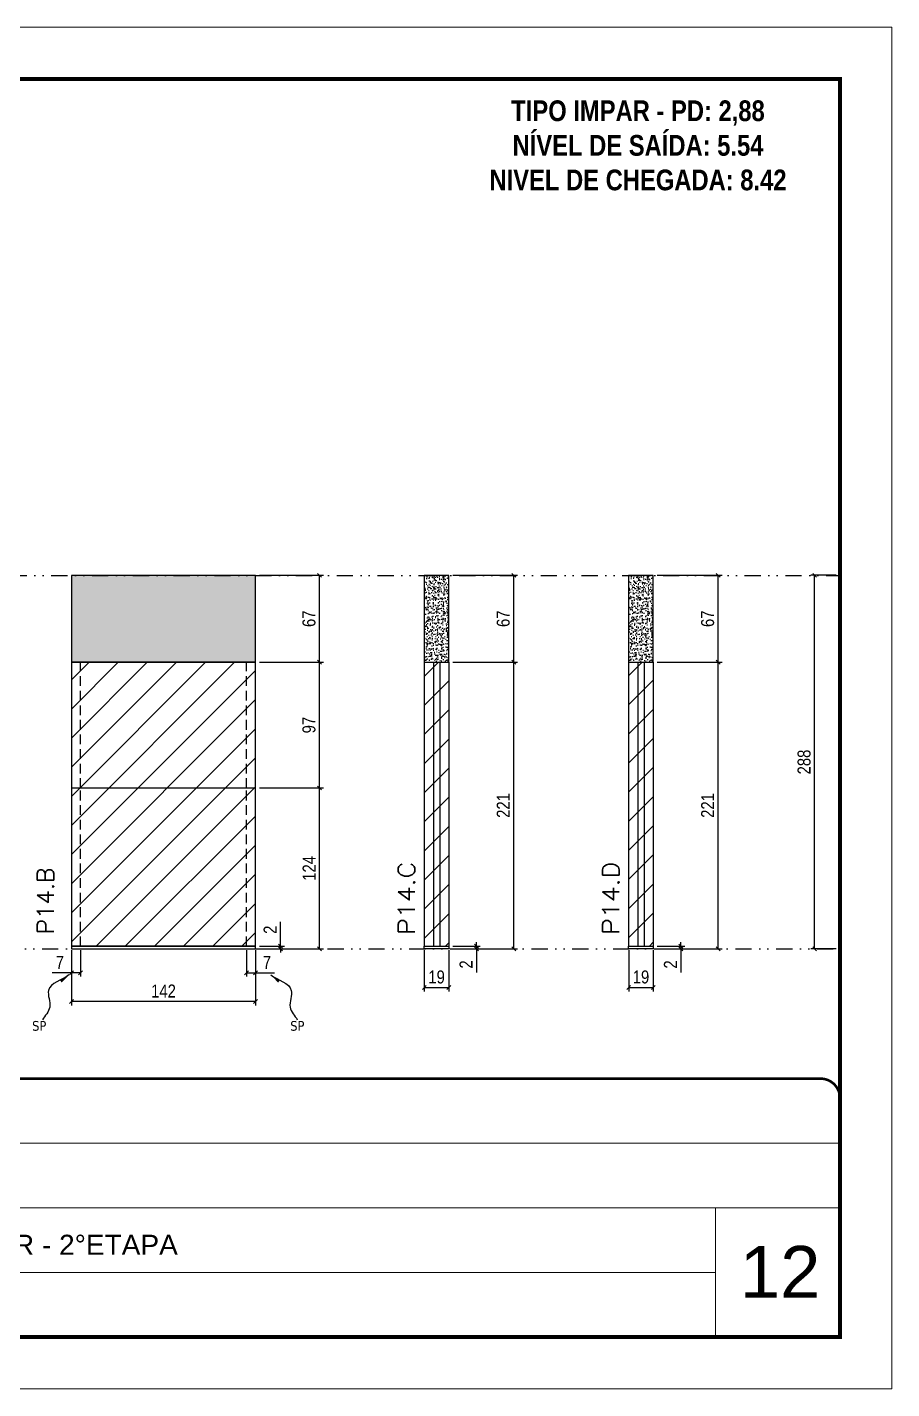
# Model space of a CAD drawing. Extents: x 14400 to 20667, y -21631 to 6985.
# Drawn here: x 20000 to 20667, y 3638 to 4688 of the extents above; entities that cross this region are included whole.
import ezdxf

# ---------------------------------------------------------------- set-up
doc = ezdxf.new("R2010")
doc.units = 0
for name, pattern in [('CONTINUO', [0]), ('DASHED', [0.75, 0.5, -0.25]), ('DIVIDE2', [0.625, 0.25, -0.125, 0, -0.125, 0, -0.125]), ('HIDDEN', [0.375, 0.25, -0.125])]:
    doc.linetypes.add(name, pattern=pattern)
for name, color, linetype, lineweight in [('CARIMBO', 255, 'Continuous', 9), ('Folhas', 255, 'Continuous', 9), ('Hachura', 251, 'Continuous', 9), ('SARRAFO DE PRESSAO', 251, 'DASHED', 9), ('Texto Seção', 7, 'Continuous', 15)]:
    doc.layers.add(name, color=color, linetype=linetype, lineweight=lineweight)
for name, color, linetype in [('COTA', 241, 'Continuous'), ('NOMENCLATURA', 7, 'Continuous'), ('Nível', 160, 'Continuous'), ('Painéis', 200, 'Continuous'), ('SARR_2.2x7', 40, 'Continuous'), ('texto', 7, 'Continuous')]:
    doc.layers.add(name, color=color, linetype=linetype)
doc.styles.add('ARIAL', font='arial.ttf')
doc.styles.add('COTA TECNICA', font='techl___.ttf', dxfattribs={"height": 10})
doc.styles.add('COTA TECNICA-50', font='techl___.ttf', dxfattribs={"height": 10})
doc.styles.add('REGUA-120', font='ROMANS.shx', dxfattribs={"height": 15})
doc.styles.add('ROMANC', font='techb___.ttf', dxfattribs={"height": 2.5})
doc.styles.get("Standard").update_dxf_attribs({"font": 'arial.ttf'})
doc.dimstyles.new('COTA PAINEL-50', dxfattribs={"dimtxt": 10, "dimasz": 3, "dimexe": 3, "dimexo": 3, "dimgap": 3, "dimtad": 1, "dimdec": 1, "dimzin": 12, "dimdsep": 46, "dimtxsty": 'COTA TECNICA-50', "dimblk1": 'OBLIQUE', "dimblk2": 'OBLIQUE', "dimsah": 1, "dimcen": 0.9, "dimclrd": 4, "dimclre": 4, "dimclrt": 240, "dimadec": 1, "dimazin": 3, "dimtfac": 1, "dimtdec": 1, "dimtmove": 0, "dimatfit": 3, "dimfxl": 1, "dimtolj": 1, "dimtzin": 12, "dimarcsym": 0})
doc.dimstyles.new('PAINEL', dxfattribs={"dimtxt": 10, "dimasz": 3, "dimexe": 3, "dimexo": 3, "dimgap": 3, "dimtad": 1, "dimdec": 1, "dimzin": 12, "dimdsep": 46, "dimtxsty": 'COTA TECNICA', "dimblk1": 'OBLIQUE', "dimblk2": 'OBLIQUE', "dimsah": 1, "dimcen": 0.9, "dimclrd": 4, "dimclre": 4, "dimclrt": 240, "dimadec": 1, "dimazin": 3, "dimtfac": 1, "dimtdec": 1, "dimtmove": 0, "dimatfit": 3, "dimfxl": 1, "dimtolj": 1, "dimtzin": 12, "dimarcsym": 0})
doc.dimstyles.get("Standard").update_dxf_attribs({"dimtxt": 0.18, "dimasz": 0.18, "dimexe": 0.18, "dimexo": 0.0625, "dimgap": 0.09, "dimtad": 0, "dimtih": 1, "dimtoh": 1, "dimdec": 4, "dimzin": 0, "dimdsep": 46, "dimtxsty": 'Standard', "dimcen": 0.09, "dimadec": 0, "dimazin": 0, "dimtfac": 1, "dimtdec": 4, "dimtofl": 0, "dimtmove": 0, "dimatfit": 3, "dimfxl": 1, "dimtolj": 1, "dimtzin": 0, "dimarcsym": 0})

# ---------------------------------------------------------------- blocks, each defined once
blk = doc.blocks.new('9999999999')
at = {"color": 30, "linetype": 'CONTINUO'}
for p, q in [((98564.6, 34379.6), (99584, 34379.6)), ((98564.6, 34329.8), (99488, 34329.8)), ((99584, 34329.8), (99488, 34329.8)), ((99488, 34329.8), (99488, 34230.2)), ((98564.6, 34280), (99488, 34280))]:
    blk.add_line(p, q, dxfattribs=at)
at = {"color": 30, "linetype": 'CONTINUO', "const_width": 2}
blk.add_lwpolyline([(99584, 34230.2), (99584, 34414.4, 0.414214), (99569, 34429.4), (98229, 34429.4, 0.414214), (98214, 34414.4), (98214, 34245.2, 0.414214), (98229, 34230.2), (99584, 34230.2)], format="xyb", dxfattribs=at)
at = {"layer": 'Folhas'}
blk.add_lwpolyline([(98139, 34190.2), (99624, 34190.2), (99624, 35240.2), (98139, 35240.2)], close=True, dxfattribs=at)
at = {"layer": 'Folhas', "color": 30, "const_width": 3}
blk.add_lwpolyline([(98214, 34230.2), (99584, 34230.2), (99584, 35200.2), (98214, 35200.2)], close=True, dxfattribs=at)
at = {"color": 7, "linetype": 'Continuous', "ltscale": 5, "style": 'ARIAL'}
blk.add_text('TIPO IMPAR - 2°ETAPA', height=15.483, dxfattribs=at).set_placement((98837.7, 34293.5))
blk = doc.blocks.new('_Oblique')
at = {"color": 0, "linetype": 'ByBlock', "lineweight": -2}
blk.add_line((-0.5, -0.5), (0.5, 0.5), dxfattribs=at)
blk = doc.blocks.new('*D755')
at = {"layer": 'COTA', "color": 4, "lineweight": -2, "transparency": 16777216}
for p, q in [((20034.4, 3975.9), (20034.4, 3933.2)), ((20176.4, 3975.9), (20176.4, 3933.2)), ((20176.4, 3936.2), (20034.4, 3936.2))]:
    blk.add_line(p, q, dxfattribs=at)
at = {"layer": 'Defpoints', "color": 0, "transparency": 16777216}
for p in [(20034.4, 3978.9), (20176.4, 3978.9), (20034.4, 3936.2)]:
    blk.add_point(p, dxfattribs=at)
at = {"layer": 'COTA', "color": 4, "lineweight": -2, "transparency": 16777216, "xscale": 3, "yscale": 3, "zscale": 3, "rotation": 180}
blk.add_blockref('_Oblique', (20034.4, 3936.2), dxfattribs=at)
at = {"layer": 'COTA', "color": 4, "lineweight": -2, "transparency": 16777216, "xscale": 3, "yscale": 3, "zscale": 3}
blk.add_blockref('_Oblique', (20176.4, 3936.2), dxfattribs=at)
at = {"layer": 'COTA', "color": 240, "transparency": 16777216, "insert": (20105.4, 3944.3), "char_height": 10, "attachment_point": 5, "style": 'COTA TECNICA'}
blk.add_mtext('\\A1;142', dxfattribs=at)
blk = doc.blocks.new('*D756')
at = {"layer": 'COTA', "color": 4, "lineweight": -2, "transparency": 16777216}
for p, q in [((20169.4, 3975.9), (20169.4, 3955.4)), ((20176.4, 3973.9), (20176.4, 3955.4)), ((20169.4, 3958.4), (20176.4, 3958.4)), ((20176.4, 3958.4), (20191.1, 3958.4))]:
    blk.add_line(p, q, dxfattribs=at)
at = {"layer": 'Defpoints', "color": 0, "transparency": 16777216}
for p in [(20169.4, 3978.9), (20176.4, 3976.9), (20176.4, 3958.4)]:
    blk.add_point(p, dxfattribs=at)
at = {"layer": 'COTA', "color": 4, "lineweight": -2, "transparency": 16777216, "xscale": 3, "yscale": 3, "zscale": 3, "rotation": 180}
blk.add_blockref('_Oblique', (20169.4, 3958.4), dxfattribs=at)
at = {"layer": 'COTA', "color": 4, "lineweight": -2, "transparency": 16777216, "xscale": 3, "yscale": 3, "zscale": 3}
blk.add_blockref('_Oblique', (20176.4, 3958.4), dxfattribs=at)
at = {"layer": 'COTA', "color": 240, "transparency": 16777216, "insert": (20185.2, 3966.4), "char_height": 10, "attachment_point": 5, "style": 'COTA TECNICA-50'}
blk.add_mtext('\\A1;7', dxfattribs=at)
blk = doc.blocks.new('*D757')
at = {"layer": 'COTA', "color": 4, "lineweight": -2, "transparency": 16777216}
for p, q in [((20034.4, 3973.9), (20034.4, 3955.4)), ((20041.4, 3975.9), (20041.4, 3955.4)), ((20034.4, 3958.4), (20019.6, 3958.4)), ((20041.4, 3958.4), (20034.4, 3958.4))]:
    blk.add_line(p, q, dxfattribs=at)
at = {"layer": 'Defpoints', "color": 0, "transparency": 16777216}
for p in [(20034.4, 3976.9), (20041.4, 3978.9), (20034.4, 3958.4)]:
    blk.add_point(p, dxfattribs=at)
at = {"layer": 'COTA', "color": 4, "lineweight": -2, "transparency": 16777216, "xscale": 3, "yscale": 3, "zscale": 3, "rotation": 180}
blk.add_blockref('_Oblique', (20034.4, 3958.4), dxfattribs=at)
at = {"layer": 'COTA', "color": 4, "lineweight": -2, "transparency": 16777216, "xscale": 3, "yscale": 3, "zscale": 3}
blk.add_blockref('_Oblique', (20041.4, 3958.4), dxfattribs=at)
at = {"layer": 'COTA', "color": 240, "transparency": 16777216, "insert": (20025.5, 3966.4), "char_height": 10, "attachment_point": 5, "style": 'COTA TECNICA-50'}
blk.add_mtext('\\A1;7', dxfattribs=at)
blk = doc.blocks.new('*D765')
at = {"layer": 'COTA', "color": 4, "linetype": 'ByBlock', "lineweight": -2, "transparency": 16777216}
for p, q in [((20179.4, 4100.9), (20228.7, 4100.9)), ((20225.7, 3976.9), (20225.7, 4100.9)), ((20179.4, 3976.9), (20228.7, 3976.9))]:
    blk.add_line(p, q, dxfattribs=at)
at = {"layer": 'Defpoints', "color": 0, "linetype": 'ByBlock', "transparency": 16777216}
for p in [(20176.4, 4100.9), (20225.7, 4100.9), (20176.4, 3976.9)]:
    blk.add_point(p, dxfattribs=at)
at = {"layer": 'COTA', "color": 4, "linetype": 'ByBlock', "lineweight": -2, "transparency": 16777216, "xscale": 3, "yscale": 3, "zscale": 3}
for p, rotation in [((20225.7, 4100.9), 90), ((20225.7, 3976.9), 270)]:
    blk.add_blockref('_Oblique', p, dxfattribs=dict(at, rotation=rotation))
at = {"layer": 'COTA', "color": 240, "linetype": 'ByBlock', "transparency": 16777216, "insert": (20217.7, 4038.9), "char_height": 10, "attachment_point": 5, "rotation": 90, "style": 'COTA TECNICA'}
blk.add_mtext('\\A1;124', dxfattribs=at)
blk = doc.blocks.new('*D758')
at = {"layer": 'COTA', "color": 4, "lineweight": -2, "transparency": 16777216}
for p, q in [((20195.6, 3978.9), (20195.6, 3997.7)), ((20179.4, 3978.9), (20198.6, 3978.9)), ((20179.4, 3976.9), (20198.6, 3976.9)), ((20195.6, 3976.9), (20195.6, 3978.9)), ((20195.6, 3976.9), (20195.6, 3973.9))]:
    blk.add_line(p, q, dxfattribs=at)
at = {"layer": 'Defpoints', "color": 0, "transparency": 16777216}
for p in [(20176.4, 3978.9), (20176.4, 3976.9), (20195.6, 3976.9)]:
    blk.add_point(p, dxfattribs=at)
at = {"layer": 'COTA', "color": 4, "lineweight": -2, "transparency": 16777216, "xscale": 3, "yscale": 3, "zscale": 3}
for p, rotation in [((20195.6, 3978.9), 270), ((20195.6, 3976.9), 90)]:
    blk.add_blockref('_Oblique', p, dxfattribs=dict(at, rotation=rotation))
at = {"layer": 'COTA', "color": 240, "transparency": 16777216, "insert": (20187.6, 3991.6), "char_height": 10, "attachment_point": 5, "rotation": 90, "style": 'COTA TECNICA-50'}
blk.add_mtext('\\A1;2', dxfattribs=at)
blk = doc.blocks.new('*D766')
at = {"layer": 'COTA', "color": 4, "linetype": 'ByBlock', "lineweight": -2, "transparency": 16777216}
for p, q in [((20179.4, 4100.9), (20228.7, 4100.9)), ((20225.7, 3976.9), (20225.7, 4100.9)), ((20179.4, 3976.9), (20228.7, 3976.9))]:
    blk.add_line(p, q, dxfattribs=at)
at = {"layer": 'Defpoints', "color": 0, "linetype": 'ByBlock', "transparency": 16777216}
for p in [(20176.4, 4100.9), (20225.7, 4100.9), (20176.4, 3976.9)]:
    blk.add_point(p, dxfattribs=at)
at = {"layer": 'COTA', "color": 4, "linetype": 'ByBlock', "lineweight": -2, "transparency": 16777216, "xscale": 3, "yscale": 3, "zscale": 3}
for p, rotation in [((20225.7, 4100.9), 90), ((20225.7, 3976.9), 270)]:
    blk.add_blockref('_Oblique', p, dxfattribs=dict(at, rotation=rotation))
at = {"layer": 'COTA', "color": 240, "linetype": 'ByBlock', "transparency": 16777216, "insert": (20217.7, 4038.9), "char_height": 10, "attachment_point": 5, "rotation": 90, "style": 'COTA TECNICA'}
blk.add_mtext('\\A1;124', dxfattribs=at)
blk = doc.blocks.new('*D767')
at = {"layer": 'COTA', "color": 4, "lineweight": -2, "transparency": 16777216}
for p, q in [((20179.4, 4197.9), (20228.7, 4197.9)), ((20225.7, 4100.9), (20225.7, 4197.9)), ((20179.4, 4100.9), (20228.7, 4100.9))]:
    blk.add_line(p, q, dxfattribs=at)
at = {"layer": 'Defpoints', "color": 0, "transparency": 16777216}
for p in [(20176.4, 4197.9), (20225.7, 4197.9), (20176.4, 4100.9)]:
    blk.add_point(p, dxfattribs=at)
at = {"layer": 'COTA', "color": 4, "lineweight": -2, "transparency": 16777216, "xscale": 3, "yscale": 3, "zscale": 3}
for p, rotation in [((20225.7, 4197.9), 90), ((20225.7, 4100.9), 270)]:
    blk.add_blockref('_Oblique', p, dxfattribs=dict(at, rotation=rotation))
at = {"layer": 'COTA', "color": 240, "transparency": 16777216, "insert": (20217.6, 4149.4), "char_height": 10, "attachment_point": 5, "rotation": 90, "style": 'COTA TECNICA'}
blk.add_mtext('\\A1;97', dxfattribs=at)
blk = doc.blocks.new('*D768')
at = {"layer": 'COTA', "color": 4, "lineweight": -2, "transparency": 16777216}
for p, q in [((20179.4, 4264.9), (20228.7, 4264.9)), ((20225.7, 4197.9), (20225.7, 4264.9)), ((20179.4, 4197.9), (20228.7, 4197.9))]:
    blk.add_line(p, q, dxfattribs=at)
at = {"layer": 'Defpoints', "color": 0, "transparency": 16777216}
for p in [(20176.4, 4264.9), (20225.7, 4264.9), (20176.4, 4197.9)]:
    blk.add_point(p, dxfattribs=at)
at = {"layer": 'COTA', "color": 4, "lineweight": -2, "transparency": 16777216, "xscale": 3, "yscale": 3, "zscale": 3}
for p, rotation in [((20225.7, 4264.9), 90), ((20225.7, 4197.9), 270)]:
    blk.add_blockref('_Oblique', p, dxfattribs=dict(at, rotation=rotation))
at = {"layer": 'COTA', "color": 240, "transparency": 16777216, "insert": (20217.6, 4231.4), "char_height": 10, "attachment_point": 5, "rotation": 90, "style": 'COTA TECNICA'}
blk.add_mtext('\\A1;67', dxfattribs=at)
blk = doc.blocks.new('*D763')
at = {"layer": 'COTA', "color": 4, "lineweight": -2, "transparency": 16777216}
for p, q in [((20624, 4264.9), (20604.5, 4264.9)), ((20607.5, 3976.9), (20607.5, 4264.9)), ((20624, 3976.9), (20604.5, 3976.9))]:
    blk.add_line(p, q, dxfattribs=at)
at = {"layer": 'Defpoints', "color": 0, "transparency": 16777216}
for p in [(20607.5, 4264.9), (20627, 4264.9), (20627, 3976.9)]:
    blk.add_point(p, dxfattribs=at)
at = {"layer": 'COTA', "color": 4, "lineweight": -2, "transparency": 16777216, "xscale": 3, "yscale": 3, "zscale": 3}
for p, rotation in [((20607.5, 4264.9), 90), ((20607.5, 3976.9), 270)]:
    blk.add_blockref('_Oblique', p, dxfattribs=dict(at, rotation=rotation))
at = {"layer": 'COTA', "color": 240, "transparency": 16777216, "insert": (20599.4, 4120.9), "char_height": 10, "attachment_point": 5, "rotation": 90, "style": 'COTA TECNICA'}
blk.add_mtext('\\A1;288', dxfattribs=at)
blk = doc.blocks.new('*D1097')
at = {"layer": 'COTA', "color": 4, "lineweight": -2, "transparency": 16777216}
for p, q in [((20306.5, 3975.9), (20306.5, 3944)), ((20325.5, 3975.9), (20325.5, 3944)), ((20306.5, 3947), (20325.5, 3947))]:
    blk.add_line(p, q, dxfattribs=at)
at = {"layer": 'Defpoints', "color": 0, "transparency": 16777216}
for p in [(20306.5, 3978.9), (20325.5, 3978.9), (20325.5, 3947)]:
    blk.add_point(p, dxfattribs=at)
at = {"layer": 'COTA', "color": 4, "lineweight": -2, "transparency": 16777216, "xscale": 3, "yscale": 3, "zscale": 3, "rotation": 180}
blk.add_blockref('_Oblique', (20306.5, 3947), dxfattribs=at)
at = {"layer": 'COTA', "color": 4, "lineweight": -2, "transparency": 16777216, "xscale": 3, "yscale": 3, "zscale": 3}
blk.add_blockref('_Oblique', (20325.5, 3947), dxfattribs=at)
at = {"layer": 'COTA', "color": 240, "transparency": 16777216, "insert": (20316, 3955.1), "char_height": 10, "attachment_point": 5, "style": 'COTA TECNICA'}
blk.add_mtext('\\A1;19', dxfattribs=at)
blk = doc.blocks.new('*D1098')
at = {"layer": 'COTA', "color": 4, "lineweight": -2, "transparency": 16777216}
for p, q in [((20346.7, 3978.9), (20346.7, 3981.9)), ((20328.5, 3978.9), (20349.7, 3978.9)), ((20328.5, 3976.9), (20349.7, 3976.9)), ((20346.7, 3978.9), (20346.7, 3976.9)), ((20346.7, 3976.9), (20346.7, 3958.7))]:
    blk.add_line(p, q, dxfattribs=at)
at = {"layer": 'Defpoints', "color": 0, "transparency": 16777216}
for p in [(20325.5, 3978.9), (20325.5, 3976.9), (20346.7, 3978.9)]:
    blk.add_point(p, dxfattribs=at)
at = {"layer": 'COTA', "color": 4, "lineweight": -2, "transparency": 16777216, "xscale": 3, "yscale": 3, "zscale": 3}
for p, rotation in [((20346.7, 3978.9), 270), ((20346.7, 3976.9), 90)]:
    blk.add_blockref('_Oblique', p, dxfattribs=dict(at, rotation=rotation))
at = {"layer": 'COTA', "color": 240, "transparency": 16777216, "insert": (20338.7, 3964.8), "char_height": 10, "attachment_point": 5, "rotation": 90, "style": 'COTA TECNICA-50'}
blk.add_mtext('\\A1;2', dxfattribs=at)
blk = doc.blocks.new('*D1099')
at = {"layer": 'COTA', "color": 4, "lineweight": -2, "transparency": 16777216}
for p, q in [((20328.5, 4197.9), (20378.5, 4197.9)), ((20375.5, 3976.9), (20375.5, 4197.9)), ((20328.5, 3976.9), (20378.5, 3976.9))]:
    blk.add_line(p, q, dxfattribs=at)
at = {"layer": 'Defpoints', "color": 0, "transparency": 16777216}
for p in [(20325.5, 4197.9), (20375.5, 4197.9), (20325.5, 3976.9)]:
    blk.add_point(p, dxfattribs=at)
at = {"layer": 'COTA', "color": 4, "lineweight": -2, "transparency": 16777216, "xscale": 3, "yscale": 3, "zscale": 3}
for p, rotation in [((20375.5, 4197.9), 90), ((20375.5, 3976.9), 270)]:
    blk.add_blockref('_Oblique', p, dxfattribs=dict(at, rotation=rotation))
at = {"layer": 'COTA', "color": 240, "transparency": 16777216, "insert": (20367.4, 4087.4), "char_height": 10, "attachment_point": 5, "rotation": 90, "style": 'COTA TECNICA-50'}
blk.add_mtext('\\A1;221', dxfattribs=at)
blk = doc.blocks.new('*D1100')
at = {"layer": 'COTA', "color": 4, "lineweight": -2, "transparency": 16777216}
for p, q in [((20328.5, 4264.9), (20378.5, 4264.9)), ((20375.5, 4197.9), (20375.5, 4264.9)), ((20328.5, 4197.9), (20378.5, 4197.9))]:
    blk.add_line(p, q, dxfattribs=at)
at = {"layer": 'Defpoints', "color": 0, "transparency": 16777216}
for p in [(20325.5, 4264.9), (20375.5, 4264.9), (20325.5, 4197.9)]:
    blk.add_point(p, dxfattribs=at)
at = {"layer": 'COTA', "color": 4, "lineweight": -2, "transparency": 16777216, "xscale": 3, "yscale": 3, "zscale": 3}
for p, rotation in [((20375.5, 4264.9), 90), ((20375.5, 4197.9), 270)]:
    blk.add_blockref('_Oblique', p, dxfattribs=dict(at, rotation=rotation))
at = {"layer": 'COTA', "color": 240, "transparency": 16777216, "insert": (20367.4, 4231.4), "char_height": 10, "attachment_point": 5, "rotation": 90, "style": 'COTA TECNICA'}
blk.add_mtext('\\A1;67', dxfattribs=at)
blk = doc.blocks.new('*D1101')
at = {"layer": 'COTA', "color": 4, "lineweight": -2, "transparency": 16777216}
for p, q in [((20464.1, 3975.9), (20464.1, 3944)), ((20483.1, 3975.9), (20483.1, 3944)), ((20464.1, 3947), (20483.1, 3947))]:
    blk.add_line(p, q, dxfattribs=at)
at = {"layer": 'Defpoints', "color": 0, "transparency": 16777216}
for p in [(20464.1, 3978.9), (20483.1, 3978.9), (20483.1, 3947)]:
    blk.add_point(p, dxfattribs=at)
at = {"layer": 'COTA', "color": 4, "lineweight": -2, "transparency": 16777216, "xscale": 3, "yscale": 3, "zscale": 3, "rotation": 180}
blk.add_blockref('_Oblique', (20464.1, 3947), dxfattribs=at)
at = {"layer": 'COTA', "color": 4, "lineweight": -2, "transparency": 16777216, "xscale": 3, "yscale": 3, "zscale": 3}
blk.add_blockref('_Oblique', (20483.1, 3947), dxfattribs=at)
at = {"layer": 'COTA', "color": 240, "transparency": 16777216, "insert": (20473.6, 3955.1), "char_height": 10, "attachment_point": 5, "style": 'COTA TECNICA'}
blk.add_mtext('\\A1;19', dxfattribs=at)
blk = doc.blocks.new('*D1102')
at = {"layer": 'COTA', "color": 4, "lineweight": -2, "transparency": 16777216}
for p, q in [((20504.3, 3978.9), (20504.3, 3981.9)), ((20486.1, 3978.9), (20507.3, 3978.9)), ((20486.1, 3976.9), (20507.3, 3976.9)), ((20504.3, 3978.9), (20504.3, 3976.9)), ((20504.3, 3976.9), (20504.3, 3958.7))]:
    blk.add_line(p, q, dxfattribs=at)
at = {"layer": 'Defpoints', "color": 0, "transparency": 16777216}
for p in [(20483.1, 3978.9), (20483.1, 3976.9), (20504.3, 3978.9)]:
    blk.add_point(p, dxfattribs=at)
at = {"layer": 'COTA', "color": 4, "lineweight": -2, "transparency": 16777216, "xscale": 3, "yscale": 3, "zscale": 3}
for p, rotation in [((20504.3, 3978.9), 270), ((20504.3, 3976.9), 90)]:
    blk.add_blockref('_Oblique', p, dxfattribs=dict(at, rotation=rotation))
at = {"layer": 'COTA', "color": 240, "transparency": 16777216, "insert": (20496.3, 3964.8), "char_height": 10, "attachment_point": 5, "rotation": 90, "style": 'COTA TECNICA-50'}
blk.add_mtext('\\A1;2', dxfattribs=at)
blk = doc.blocks.new('*D1103')
at = {"layer": 'COTA', "color": 4, "lineweight": -2, "transparency": 16777216}
for p, q in [((20486.1, 4197.9), (20536.1, 4197.9)), ((20533.1, 3976.9), (20533.1, 4197.9)), ((20486.1, 3976.9), (20536.1, 3976.9))]:
    blk.add_line(p, q, dxfattribs=at)
at = {"layer": 'Defpoints', "color": 0, "transparency": 16777216}
for p in [(20483.1, 4197.9), (20533.1, 4197.9), (20483.1, 3976.9)]:
    blk.add_point(p, dxfattribs=at)
at = {"layer": 'COTA', "color": 4, "lineweight": -2, "transparency": 16777216, "xscale": 3, "yscale": 3, "zscale": 3}
for p, rotation in [((20533.1, 4197.9), 90), ((20533.1, 3976.9), 270)]:
    blk.add_blockref('_Oblique', p, dxfattribs=dict(at, rotation=rotation))
at = {"layer": 'COTA', "color": 240, "transparency": 16777216, "insert": (20525, 4087.4), "char_height": 10, "attachment_point": 5, "rotation": 90, "style": 'COTA TECNICA-50'}
blk.add_mtext('\\A1;221', dxfattribs=at)
blk = doc.blocks.new('*D1104')
at = {"layer": 'COTA', "color": 4, "lineweight": -2, "transparency": 16777216}
for p, q in [((20486.1, 4264.9), (20536.1, 4264.9)), ((20533.1, 4197.9), (20533.1, 4264.9)), ((20486.1, 4197.9), (20536.1, 4197.9))]:
    blk.add_line(p, q, dxfattribs=at)
at = {"layer": 'Defpoints', "color": 0, "transparency": 16777216}
for p in [(20483.1, 4264.9), (20533.1, 4264.9), (20483.1, 4197.9)]:
    blk.add_point(p, dxfattribs=at)
at = {"layer": 'COTA', "color": 4, "lineweight": -2, "transparency": 16777216, "xscale": 3, "yscale": 3, "zscale": 3}
for p, rotation in [((20533.1, 4264.9), 90), ((20533.1, 4197.9), 270)]:
    blk.add_blockref('_Oblique', p, dxfattribs=dict(at, rotation=rotation))
at = {"layer": 'COTA', "color": 240, "transparency": 16777216, "insert": (20525, 4231.4), "char_height": 10, "attachment_point": 5, "rotation": 90, "style": 'COTA TECNICA'}
blk.add_mtext('\\A1;67', dxfattribs=at)

msp = doc.modelspace()

# ---------------------------------------------------------------- hatches: boundary and pattern name
at = {"layer": 'COTA'}
h = msp.add_hatch(dxfattribs=at)
h.set_pattern_fill('AR-CONC', color=256, scale=0.03)
h.set_pattern_definition([(50, (3460.3513, -1176.575), (5.4655401, -0.4781726), [0.5715, -6.2865]), (355, (3460.351, -1176.575), (-1.0573026, 5.7317054), [0.4572, -5.0292175]), (100.451445, (3460.807, -1176.615), (4.4082374, 5.2535326), [0.4857003, -5.3427073]), (46.1842, (3460.351, -1175.051), (8.1323712, -1.2612698), [0.85725, -9.42975]), (96.63556, (3461.029, -1175.156), (7.122124, 7.4227837), [0.7285507, -8.0140682]), (351.18415, (3460.351, -1175.051), (7.122124, 7.4227837), [0.685799, -7.543792]), (21, (3461.1133, -1175.432), (4.5484317, -3.067956), [0.5715, -6.2865]), (326, (3461.113, -1175.432), (1.8540609, 5.525639), [0.4572, -5.0292]), (71.451445, (3461.4923, -1175.688), (6.4024926, 2.457683), [0.4857003, -5.3426981]), (37.5, (3460.3513, -1176.5751), (0.0926581, 2.53665117), [0, -4.96824, 0, -5.1054, 0, -5.04825]), (7.5, (3460.3513, -1176.575), (2.00458988, 3.00541724), [0, -2.91084, 0, -4.85394, 0, -1.92405]), (327.5, (3458.652, -1176.5751), (4.06771786, -0.17186232), [0, -1.905, 0, -5.9436, 0, -7.8867]), (317.5, (3457.89, -1176.575), (4.44387544, 0.7627947), [0, -2.4765, 0, -3.94716, 0, -5.6007])])
h.paths.add_polyline_path([(20176.36, 4264.86), (20034.36, 4264.86), (20034.36, 4197.86), (20176.36, 4197.86)])
h = msp.add_hatch(dxfattribs=at)
h.set_pattern_fill('AR-CONC', color=256, scale=0.03)
h.set_pattern_definition([(50, (1566.462, -28), (5.4655401, -0.4781726), [0.5715, -6.2865]), (355, (1566.462, -28), (-1.0573026, 5.7317054), [0.4572, -5.0292175]), (100.451445, (1566.9176, -28.04), (4.4082374, 5.2535326), [0.4857003, -5.3427073]), (46.1842, (1566.462, -26.476), (8.1323712, -1.2612698), [0.85725, -9.42975]), (96.635558, (1567.14, -26.581), (7.122124, 7.4227837), [0.7285507, -8.0140682]), (351.18415, (1566.462, -26.476), (7.122124, 7.4227837), [0.685799, -7.543792]), (21, (1567.224, -26.857), (4.5484317, -3.0679559), [0.5715, -6.2865]), (326, (1567.224, -26.857), (1.8540609, 5.525639), [0.4572, -5.0292]), (71.451445, (1567.603, -27.1127), (6.4024926, 2.457683), [0.4857003, -5.3426981]), (37.5, (1566.4621, -28), (0.0926581, 2.53665117), [0, -4.96824, 0, -5.1054, 0, -5.04825]), (7.5, (1566.462, -28), (2.00458988, 3.00541724), [0, -2.91084, 0, -4.85394, 0, -1.92405]), (327.5, (1564.7629, -28), (4.06771786, -0.17186232), [0, -1.905, 0, -5.9436, 0, -7.8867]), (317.5, (1564.001, -28), (4.44387544, 0.7627947), [0, -2.4765, 0, -3.94716, 0, -5.6007])])
h.paths.add_polyline_path([(20325.52, 4264.86), (20306.52, 4264.86), (20306.52, 4197.86), (20325.52, 4197.86)])
h = msp.add_hatch(dxfattribs=at)
h.set_pattern_fill('AR-CONC', color=256, scale=0.03)
h.set_pattern_definition([(50, (1724.0388, -28), (5.4655401, -0.4781726), [0.5715, -6.2865]), (355, (1724.039, -28), (-1.0573026, 5.7317054), [0.4572, -5.0292175]), (100.451445, (1724.494, -28.04), (4.4082374, 5.2535326), [0.4857003, -5.3427073]), (46.1842, (1724.039, -26.476), (8.1323712, -1.2612698), [0.85725, -9.42975]), (96.635558, (1724.7164, -26.581), (7.122124, 7.4227837), [0.7285507, -8.0140682]), (351.18415, (1724.039, -26.476), (7.122124, 7.4227837), [0.685799, -7.543792]), (21, (1724.8008, -26.857), (4.5484317, -3.0679559), [0.5715, -6.2865]), (326, (1724.801, -26.857), (1.8540609, 5.525639), [0.4572, -5.0292]), (71.451445, (1725.18, -27.1127), (6.4024926, 2.457683), [0.4857003, -5.3426981]), (37.5, (1724.0388, -28), (0.0926581, 2.53665117), [0, -4.96824, 0, -5.1054, 0, -5.04825]), (7.5, (1724.0388, -28), (2.00458988, 3.00541724), [0, -2.91084, 0, -4.85394, 0, -1.92405]), (327.5, (1722.3395, -28), (4.06771786, -0.17186232), [0, -1.905, 0, -5.9436, 0, -7.8867]), (317.5, (1721.5775, -28), (4.44387544, 0.7627947), [0, -2.4765, 0, -3.94716, 0, -5.6007])])
h.paths.add_polyline_path([(20483.09, 4264.86), (20464.09, 4264.86), (20464.09, 4197.86), (20483.09, 4197.86)])
at = {"layer": 'Hachura', "linetype": 'ByBlock'}
h = msp.add_hatch(dxfattribs=at)
h.set_pattern_fill('ANSI31', color=256, scale=5)
h.paths.add_polyline_path([(19877.18, 4248.86), (19764.18, 4248.86), (19764.18, 4197.86), (19735.18, 4197.86), (19735.18, 4126.86), (19877.18, 4126.86)])
h.paths.add_polyline_path([(19877.18, 4126.86), (19735.18, 4126.86), (19735.18, 4100.86), (19877.18, 4100.86)])
h.paths.add_polyline_path([(19877.18, 4100.86), (19735.18, 4100.86), (19735.18, 3978.86), (19877.18, 3978.86)])
h.paths.add_polyline_path([(20176.36, 4100.86), (20034.36, 4100.86), (20034.36, 3978.86), (20176.36, 3978.86)])
h.paths.add_polyline_path([(20176.36, 4197.86), (20034.36, 4197.86), (20034.36, 4100.86), (20176.36, 4100.86)])
h = msp.add_hatch(dxfattribs=at)
h.set_pattern_fill('ANSI31', color=256, scale=5)
h.paths.add_polyline_path([(20325.52, 4197.86), (20306.52, 4197.86), (20306.52, 3978.86), (20325.52, 3978.86)])
h.paths.add_polyline_path([(20483.09, 4197.86), (20464.09, 4197.86), (20464.09, 3978.86), (20483.09, 3978.86)])

# ---------------------------------------------------------------- linework, layer by layer
at = {"layer": 'COTA'}
for points in [[(20034.36, 4197.86), (20176.36, 4197.86), (20176.36, 4264.86), (20034.36, 4264.86)], [(20306.52, 4197.86), (20325.52, 4197.86), (20325.52, 4264.86), (20306.52, 4264.86)], [(20464.09, 4197.86), (20483.09, 4197.86), (20483.09, 4264.86), (20464.09, 4264.86)]]:
    msp.add_lwpolyline(points, close=True, dxfattribs=at)
at = {"layer": 'Nível', "color": 4, "linetype": 'DIVIDE2', "ltscale": 50}
for p, q in [((19704.36, 4264.86), (20626.97, 4264.86)), ((19256.97, 3976.86), (20626.97, 3976.86))]:
    msp.add_line(p, q, dxfattribs=at)
at = {"layer": 'Painéis'}
for p, q in [((20034.36, 4197.86), (20034.36, 3978.86)), ((20176.36, 4197.86), (20034.36, 4197.86)), ((20176.36, 3978.86), (20176.36, 4197.86)), ((20306.52, 4197.86), (20306.52, 3978.86)), ((20306.52, 4197.86), (20325.52, 4197.86)), ((20325.52, 4197.86), (20325.52, 3978.86)), ((20464.09, 4197.86), (20464.09, 3978.86)), ((20464.09, 4197.86), (20483.09, 4197.86)), ((20483.09, 4197.86), (20483.09, 3978.86)), ((20176.36, 4100.86), (20034.36, 4100.86)), ((20034.36, 3978.86), (20176.36, 3978.86)), ((20306.52, 3978.86), (20325.52, 3978.86)), ((20306.52, 3976.86), (20306.52, 3978.86)), ((20325.52, 3976.86), (20306.52, 3976.86)), ((20325.52, 3978.86), (20325.52, 3976.86)), ((20464.09, 3978.86), (20483.09, 3978.86)), ((20464.09, 3976.86), (20464.09, 3978.86)), ((20483.09, 3976.86), (20464.09, 3976.86)), ((20483.09, 3978.86), (20483.09, 3976.86))]:
    msp.add_line(p, q, dxfattribs=at)
msp.add_lwpolyline([(20176.36, 3978.86), (20034.36, 3978.86), (20034.36, 3976.86), (20176.36, 3976.86)], close=True, dxfattribs=at)
at = {"layer": 'SARR_2.2x7', "linetype": 'HIDDEN', "ltscale": 30}
for p, q in [((20041.36, 4100.86), (20041.36, 4197.86)), ((20169.36, 4100.86), (20169.36, 4197.86)), ((20041.36, 3978.86), (20041.36, 4100.86)), ((20169.36, 3978.86), (20169.36, 4100.86))]:
    msp.add_line(p, q, dxfattribs=at)
at = {"layer": 'SARR_2.2x7'}
for p, q in [((20313.52, 4197.86), (20313.52, 3978.86)), ((20318.52, 4197.86), (20318.52, 3978.86)), ((20471.09, 4197.86), (20471.09, 3978.86)), ((20476.09, 4197.86), (20476.09, 3978.86))]:
    msp.add_line(p, q, dxfattribs=at)

# ---------------------------------------------------------------- block references
at = {"layer": 'SARRAFO DE PRESSAO', "color": 6, "linetype": 'ByBlock'}
msp.add_blockref('9999999999', (-78957.01, -30552.63), dxfattribs=at)

# ---------------------------------------------------------------- texts
at = {"layer": 'CARIMBO', "style": 'ARIAL'}
msp.add_text('12', height=40, dxfattribs=at).set_placement((20549.83, 3707.72))
at = {"layer": 'NOMENCLATURA', "color": 2, "insert": (20471.29, 4631.16), "char_height": 16, "attachment_point": 2, "style": 'ROMANC'}
msp.add_mtext_dynamic_manual_height_columns('TIPO IMPAR - PD: 2,88\\PNÍVEL DE SAÍDA: 5.54\\PNIVEL DE CHEGADA: 8.42', width=432.3511, gutter_width=1, heights=[0], dxfattribs=at)
at = {"layer": 'texto', "color": 0, "char_height": 7.5, "attachment_point": 5}
for insert in [(20009.58, 3917.37), (20208.6, 3917.37)]:
    msp.add_mtext('{\\fTahoma|b0|i0|c0|p34;\\C4;SP}', dxfattribs=dict(at, insert=insert))
at = {"layer": 'Texto Seção', "style": 'REGUA-120', "width": 1.1}
for s, p in [('P14.C', (20299.27, 3987.62)), ('P14.D', (20456.84, 3987.62))]:
    msp.add_text(s, height=13, rotation=90, dxfattribs=at).set_placement(p)
at = {"layer": 'Texto Seção', "insert": (20020.89, 3988.11), "char_height": 13, "width": 285.3299, "attachment_point": 7, "rotation": 90, "style": 'REGUA-120'}
msp.add_mtext('\\pt26;P14.B', dxfattribs=at)

# ---------------------------------------------------------------- dimensions: what is measured, and where the dimension line sits
at = {"layer": 'COTA'}
for base, p1, p2, angle, dimstyle, picture, middle in [((20225.72, 4264.86), (20176.36, 4197.86), (20176.36, 4264.86), 90, 'PAINEL', '*D768', (20217.62, 4231.36)), ((20375.51, 4264.86), (20325.52, 4197.86), (20325.52, 4264.86), 90, 'PAINEL', '*D1100', (20367.4, 4231.36)), ((20533.08, 4264.86), (20483.09, 4197.86), (20483.09, 4264.86), 90, 'PAINEL', '*D1104', (20524.98, 4231.36)), ((20607.51, 4264.86), (20626.97, 3976.86), (20626.97, 4264.86), 90, 'PAINEL', '*D763', (20599.42, 4120.86)), ((20225.72, 4197.86), (20176.36, 4100.86), (20176.36, 4197.86), 90, 'PAINEL', '*D767', (20217.62, 4149.36)), ((20375.51, 4197.86), (20325.52, 3976.86), (20325.52, 4197.86), 90, 'COTA PAINEL-50', '*D1099', (20367.45, 4087.36)), ((20533.08, 4197.86), (20483.09, 3976.86), (20483.09, 4197.86), 90, 'COTA PAINEL-50', '*D1103', (20525.02, 4087.36)), ((20034.36, 3958.35), (20041.36, 3978.86), (20034.36, 3976.86), 180, 'COTA PAINEL-50', '*D757', (20025.49, 3966.42))]:
    dim = msp.add_linear_dim(base=base, p1=p1, p2=p2, angle=angle, dimstyle=dimstyle, dxfattribs=at)
    dim.commit()
    dim.dimension.update_dxf_attribs({"geometry": picture, "text_midpoint": middle})
at = {"layer": 'COTA', "linetype": 'ByBlock'}
for picture in ['*D765', '*D766']:
    dim = msp.add_aligned_dim(p1=(20176.36, 3976.86), p2=(20176.36, 4100.86), distance=-49.37, dimstyle='PAINEL', dxfattribs=at)
    dim.commit()
    dim.dimension.update_dxf_attribs({"geometry": picture, "text_midpoint": (20217.65, 4038.86)})
at = {"layer": 'COTA'}
for base, p1, p2, picture, middle in [((20195.62, 3976.86), (20176.36, 3978.86), (20176.36, 3976.86), '*D758', (20195.62, 3991.61)), ((20346.71, 3978.86), (20325.52, 3976.86), (20325.52, 3978.86), '*D1098', (20346.71, 3964.8)), ((20504.29, 3978.86), (20483.09, 3976.86), (20483.09, 3978.86), '*D1102', (20504.29, 3964.8))]:
    dim = msp.add_linear_dim(base=base, p1=p1, p2=p2, angle=90, dimstyle='COTA PAINEL-50', dxfattribs=at)
    dim.commit()
    dim.dimension.update_dxf_attribs({"geometry": picture, "text_midpoint": middle, "dimtype": 160})
dim = msp.add_linear_dim(base=(20034.36, 3936.18), p1=(20176.36, 3978.86), p2=(20034.36, 3978.86), angle=180, dimstyle='PAINEL', override={"dimarcsym": 2}, dxfattribs=at)
dim.commit()
dim.dimension.update_dxf_attribs({"geometry": '*D755', "text_midpoint": (20105.36, 3944.26)})
dim = msp.add_linear_dim(base=(20176.36, 3958.35), p1=(20169.36, 3978.86), p2=(20176.36, 3976.86), dimstyle='COTA PAINEL-50', dxfattribs=at)
dim.commit()
dim.dimension.update_dxf_attribs({"geometry": '*D756', "text_midpoint": (20185.22, 3966.42)})
for base, p1, p2, picture, middle in [((20325.52, 3946.97), (20306.52, 3978.86), (20325.52, 3978.86), '*D1097', (20316.02, 3955.05)), ((20483.09, 3946.97), (20464.09, 3978.86), (20483.09, 3978.86), '*D1101', (20473.59, 3955.05))]:
    dim = msp.add_linear_dim(base=base, p1=p1, p2=p2, dimstyle='PAINEL', override={"dimarcsym": 2}, dxfattribs=at)
    dim.commit()
    dim.dimension.update_dxf_attribs({"geometry": picture, "text_midpoint": middle})

# ---------------------------------------------------------------- leaders
at = {"layer": 'COTA', "path_type": 1}
for points in [[(20032.53, 3956.68), (20016.74, 3944.84), (20017.67, 3931.84), (20012.12, 3922.06)], [(20188.19, 3956.68), (20203.97, 3944.84), (20203.05, 3931.84), (20208.6, 3922.06)]]:
    msp.add_leader(points, dimstyle='Standard', override={"dimasz": 8}, dxfattribs=at)

doc.saveas('drawing.dxf')
